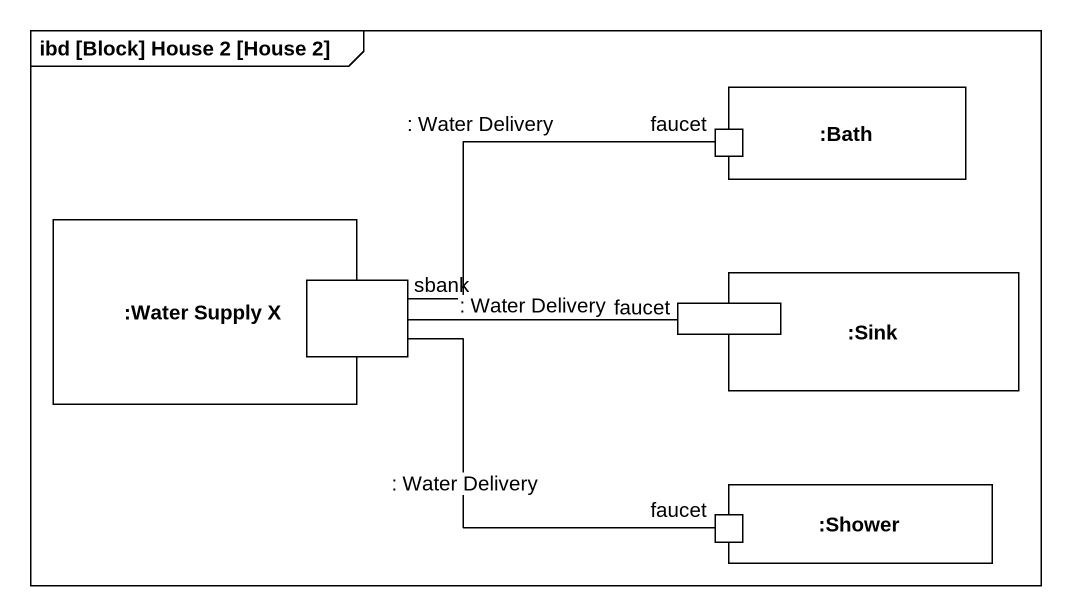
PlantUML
@startuml
mainframe ibd [Block] House 2 [House 2]
rectangle ":Bath" as Bath {
  port faucet
}
rectangle ":Water Supply X" as Water_Supply_X {
  port sbank
}
rectangle ":Sink" as Sink {
  port "faucet" as faucet_2
}
rectangle ":Shower" as Shower {
  port "faucet" as faucet_3
}
faucet -left- sbank : : Water Delivery
faucet_2 -left- sbank : : Water Delivery
faucet_3 -left- sbank : : Water Delivery
@enduml
